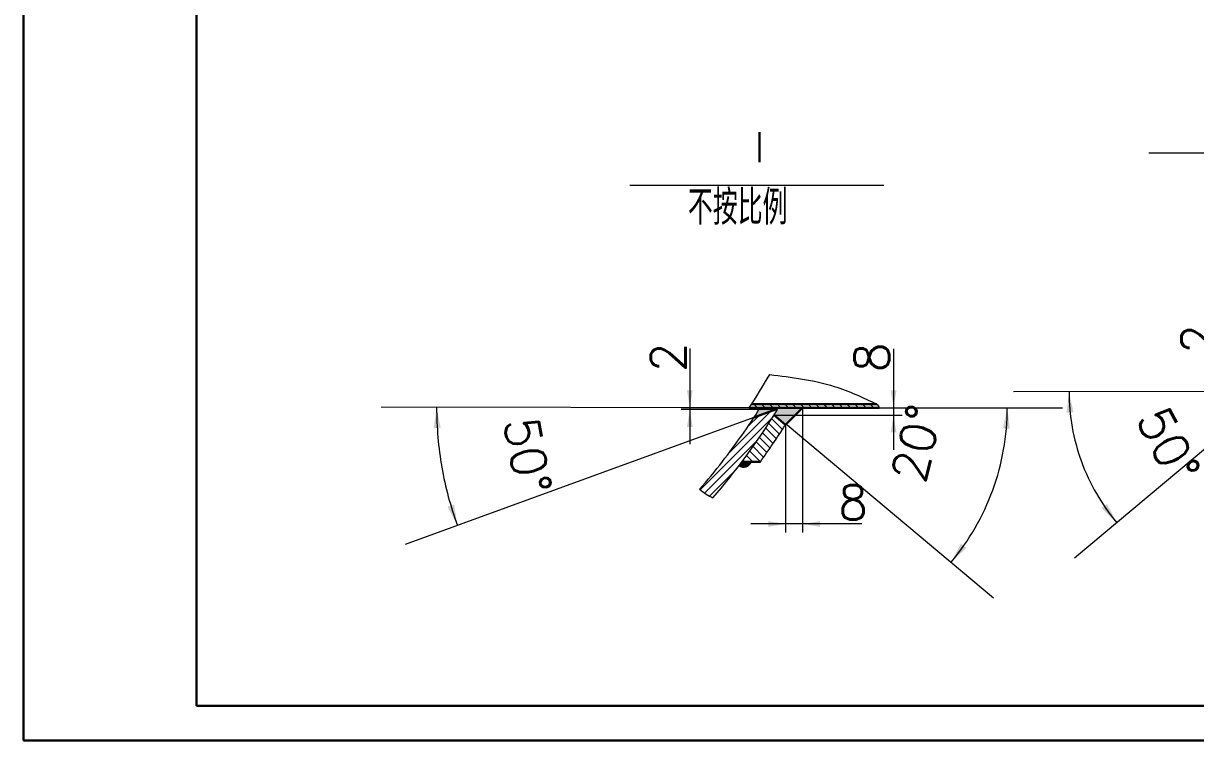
# Model space of a CAD drawing. Header units: millimetres. Extents: x 6 to 426, y 0 to 297.
# Drawn here: x 5.8 to 175.2, y 0 to 103.7 of the extents above; entities that cross this region are included whole.
import ezdxf

# ---------------------------------------------------------------- set-up
doc = ezdxf.new("R2010")
doc.units = ezdxf.units.MM
for name, color, linetype, lineweight in [('尺寸线', 3, 'Continuous', 15), ('文字层', 7, 'Continuous', 15), ('粗实线', 7, 'Continuous', 30), ('细实线', 7, 'Continuous', 15)]:
    doc.layers.add(name, color=color, linetype=linetype, lineweight=lineweight)
doc.styles.get("Standard").update_dxf_attribs({"font": 'txt.shx', "bigfont": 'gbcbig.shx'})
doc.dimstyles.new('ISO-25$0', dxfattribs={"dimtxt": 5, "dimasz": 2.5, "dimexe": 1.25, "dimexo": 0, "dimtad": 1, "dimdec": 0, "dimdsep": 46, "dimtxsty": 'Standard', "dimcen": 2.5, "dimdle": 5, "dimadec": 0, "dimazin": 0, "dimtfac": 1, "dimtdec": 0, "dimtmove": 0, "dimatfit": 2, "dimfxl": 0, "dimtolj": 1, "dimarcsym": 0})
doc.dimstyles.new('ISO-25$2', dxfattribs={"dimtxt": 5, "dimasz": 3, "dimexe": 8, "dimexo": 0, "dimgap": 10, "dimtad": 1, "dimdec": 0, "dimtxsty": 'Standard', "dimcen": 2.5, "dimdle": 6, "dimclrd": 256, "dimclre": 256, "dimclrt": 256, "dimadec": 0, "dimazin": 0, "dimtfac": 1, "dimtdec": 0, "dimtmove": 0, "dimatfit": 3, "dimfxl": 0, "dimtolj": 1, "dimarcsym": 0})

# ---------------------------------------------------------------- blocks, each defined once
blk = doc.blocks.new('*X14')
at = {"layer": '尺寸线', "linetype": 'Continuous'}
for points in [[(156.91, 50.44), (157.57, 47.47), (156.57, 47.4)], [(163.82, 31.52), (162.41, 34.21), (161.6, 33.63)]]:
    blk.add_hatch(color=256, dxfattribs=at).paths.add_polyline_path(points, flags=0)
for p, q in [((184.13, 50.49), (148.91, 50.43)), ((183.85, 48.32), (157.69, 26.38))]:
    blk.add_line(p, q, dxfattribs=at)
for start, end in [(180.0988, 200.0494), (200.0494, 220)]:
    blk.add_arc((186.44, 50.49), 29.52, start, end, dxfattribs=at)
at = {"layer": '尺寸线', "insert": (171.28, 42.74), "char_height": 5, "width": 16.4286, "attachment_point": 5, "rotation": 297.098}
blk.add_mtext('50%%D', dxfattribs=at)
blk = doc.blocks.new('*X15')
at = {"layer": '尺寸线', "linetype": 'Continuous'}
for points in [[(178.78, 50.49), (179.19, 52.99), (178.36, 52.99)], [(178.78, 50.09), (179.19, 47.59), (178.36, 47.59)]]:
    blk.add_hatch(color=0, dxfattribs=at).paths.add_polyline_path(points, flags=0)
at = {"layer": '尺寸线', "color": 0, "linetype": 'Continuous'}
for p, q in [((178.78, 59.32), (178.78, 45.09)), ((184.13, 50.49), (177.53, 50.49)), ((185.96, 50.09), (177.53, 50.09))]:
    blk.add_line(p, q, dxfattribs=at)
at = {"layer": '尺寸线', "color": 0, "insert": (175.65, 58.07), "char_height": 5, "width": 10, "attachment_point": 5, "rotation": 90}
blk.add_mtext('2', dxfattribs=at)
blk = doc.blocks.new('*X19')
at = {"layer": '尺寸线', "linetype": 'Continuous'}
for points in [[(65.54, 48.2), (66.13, 45.22), (65.13, 45.17)], [(68.54, 31.13), (68.08, 34.13), (67.12, 33.83)]]:
    blk.add_hatch(color=256, dxfattribs=at).paths.add_polyline_path(points, flags=0)
for p, q in [((112.31, 48.13), (57.54, 48.21)), ((111.4, 46.73), (61.02, 28.39))]:
    blk.add_line(p, q, dxfattribs=at)
for start, end in [(179.9088, 189.9544), (189.9544, 200)]:
    blk.add_arc((115.24, 48.12), 49.69, start, end, dxfattribs=at)
at = {"layer": '尺寸线', "insert": (78.69, 41.2), "char_height": 5, "width": 16.4286, "attachment_point": 5, "rotation": 280.7295}
blk.add_mtext('50%%D', dxfattribs=at)
blk = doc.blocks.new('*X20')
at = {"layer": '尺寸线', "linetype": 'Continuous'}
for points in [[(102.13, 48.13), (102.55, 50.63), (101.72, 50.63)], [(102.13, 47.86), (102.55, 45.36), (101.72, 45.36)]]:
    blk.add_hatch(color=0, dxfattribs=at).paths.add_polyline_path(points, flags=0)
at = {"layer": '尺寸线', "color": 0, "linetype": 'Continuous'}
for p, q in [((102.13, 56.67), (102.13, 42.86)), ((112.31, 48.13), (100.88, 48.13)), ((114.51, 47.86), (100.88, 47.86))]:
    blk.add_line(p, q, dxfattribs=at)
at = {"layer": '尺寸线', "color": 0, "insert": (99.01, 55.42), "char_height": 5, "width": 10, "attachment_point": 5, "rotation": 90}
blk.add_mtext('2', dxfattribs=at)
blk = doc.blocks.new('*X21')
at = {"layer": '尺寸线', "linetype": 'Continuous'}
for points in [[(115.96, 31.33), (113.46, 30.92), (113.46, 31.75)], [(118.43, 31.33), (120.93, 30.92), (120.93, 31.75)]]:
    blk.add_hatch(color=0, dxfattribs=at).paths.add_polyline_path(points, flags=0)
at = {"layer": '尺寸线', "color": 0, "linetype": 'Continuous'}
for p, q in [((118.43, 48.12), (118.43, 30.08)), ((115.96, 45.67), (115.96, 30.08)), ((126.97, 31.33), (110.96, 31.33))]:
    blk.add_line(p, q, dxfattribs=at)
at = {"layer": '尺寸线', "color": 0, "insert": (125.72, 34.46), "char_height": 5, "width": 10, "attachment_point": 5}
blk.add_mtext('8', dxfattribs=at)
blk = doc.blocks.new('*X22')
at = {"layer": '尺寸线', "linetype": 'Continuous'}
for points in [[(148, 48.12), (147.37, 45.15), (148.37, 45.08)], [(139.87, 25.79), (141.3, 28.48), (142.11, 27.89)]]:
    blk.add_hatch(color=256, dxfattribs=at).paths.add_polyline_path(points, flags=0)
for p, q in [((119.46, 48.12), (156, 48.12)), ((116.18, 45.67), (146, 20.65))]:
    blk.add_line(p, q, dxfattribs=at)
for start, end in [(340.0027, 0), (320.0054, 340.0027)]:
    blk.add_arc((113.26, 48.12), 34.74, start, end, dxfattribs=at)
at = {"layer": '尺寸线', "insert": (134.9, 42.99), "char_height": 5, "width": 17.1429, "attachment_point": 5, "rotation": 76.6685}
blk.add_mtext('20%%D', dxfattribs=at)
blk = doc.blocks.new('*X23')
at = {"layer": '尺寸线', "linetype": 'Continuous'}
for points in [[(131.57, 48.12), (131.98, 50.62), (131.15, 50.62)], [(131.57, 47.06), (131.98, 44.56), (131.15, 44.56)]]:
    blk.add_hatch(color=0, dxfattribs=at).paths.add_polyline_path(points, flags=0)
at = {"layer": '尺寸线', "color": 0, "linetype": 'Continuous'}
for p, q in [((131.57, 56.66), (131.57, 42.06)), ((118.43, 48.12), (132.82, 48.12)), ((114.32, 47.06), (132.82, 47.06))]:
    blk.add_line(p, q, dxfattribs=at)
at = {"layer": '尺寸线', "color": 0, "insert": (128.44, 55.41), "char_height": 5, "width": 10, "attachment_point": 5, "rotation": 90}
blk.add_mtext('8', dxfattribs=at)
blk = doc.blocks.new('*X24')
at = {"layer": '细实线'}
for p, q in [((5204.9, 48.12), (5204.93, 48.09)), ((5205.52, 48.62), (5206.05, 48.09)), ((5206.64, 48.62), (5207.17, 48.09)), ((5207.77, 48.62), (5208.3, 48.09)), ((5208.89, 48.62), (5209.42, 48.09)), ((5210.01, 48.62), (5210.55, 48.09)), ((5211.13, 48.62), (5211.67, 48.09)), ((5212.26, 48.62), (5212.79, 48.09)), ((5213.38, 48.62), (5213.91, 48.09)), ((5214.5, 48.62), (5215.04, 48.09)), ((5215.62, 48.62), (5216.16, 48.09)), ((5216.75, 48.62), (5217.28, 48.09)), ((5217.87, 48.62), (5218.4, 48.09)), ((5218.99, 48.62), (5219.53, 48.09)), ((5220.11, 48.62), (5220.65, 48.09)), ((5221.24, 48.62), (5221.77, 48.09)), ((5222.36, 48.62), (5222.89, 48.09))]:
    blk.add_line(p, q, dxfattribs=at)

msp = doc.modelspace()

# ---------------------------------------------------------------- hatches: boundary and pattern name
at = {"layer": '细实线'}
h = msp.add_hatch(dxfattribs=at)
h.set_pattern_fill('ANSI31', color=256, scale=0.25, style=0)
edge = h.paths.add_edge_path(flags=0)
edge.add_spline(control_points=[(109.67, 40.32), (111.26, 42.45), (112.81, 44.7), (114.32, 47.06)], knot_values=[0, 0, 0, 0, 8.183092, 8.183092, 8.183092, 8.183092], weights=[1, 1, 1, 1], degree=3, periodic=0)
edge.add_spline(control_points=[(114.32, 47.06), (114.49, 47.32), (114.65, 47.59), (114.82, 47.86)], knot_values=[0, 0, 0, 0, 0.946235, 0.946235, 0.946235, 0.946235], weights=[1, 1, 1, 1], degree=3, periodic=0)
edge.add_line((114.82, 47.86), (114.51, 47.86))
edge.add_line((114.51, 47.86), (111.4, 46.73))
edge.add_spline(control_points=[(111.4, 46.73), (109.93, 44.5), (108.41, 42.38), (105.77, 38.97), (104.66, 37.62), (103.54, 36.34)], knot_values=[0, 0, 0, 0, 7.660875, 7.660875, 13.037662, 13.037662, 13.037662, 13.037662], weights=[1, 1, 1, 1, 1, 1], degree=3, periodic=0)
edge.add_spline(control_points=[(103.54, 36.34), (104.14, 35.85), (104.79, 35.43), (105.48, 35.11)], knot_values=[0, 0, 0, 0, 2.30043, 2.30043, 2.30043, 2.30043], weights=[1, 1, 1, 1], degree=3, periodic=0)
edge.add_spline(control_points=[(105.48, 35.11), (106.76, 36.59), (108.01, 38.14), (109.24, 39.76)], knot_values=[0, 0, 0, 0, 5.980311, 5.980311, 5.980311, 5.980311], weights=[1, 1, 1, 1], degree=3, periodic=0)
edge.add_spline(control_points=[(109.24, 39.76), (109.39, 39.95), (109.53, 40.13), (109.67, 40.32)], knot_values=[0, 0, 0, 0, 0.707803, 0.707803, 0.707803, 0.707803], weights=[1, 1, 1, 1], degree=3, periodic=0)
h = msp.add_hatch(color=256, dxfattribs=at)
edge = h.paths.add_edge_path(flags=0)
edge.add_line((118.43, 48.12), (114.99, 48.12))
edge.add_line((114.99, 48.12), (112.31, 48.13))
edge.add_spline(control_points=[(112.31, 48.13), (112.01, 47.65), (111.7, 47.19), (111.4, 46.73)], knot_values=[0, 0, 0, 0, 1.671965, 1.671965, 1.671965, 1.671965], weights=[1, 1, 1, 1], degree=3, periodic=0)
edge.add_line((111.4, 46.73), (114.51, 47.86))
edge.add_line((114.51, 47.86), (114.82, 47.86))
edge.add_spline(control_points=[(114.82, 47.86), (114.65, 47.59), (114.49, 47.32), (114.32, 47.06)], knot_values=[0, 0, 0, 0, 0.946235, 0.946235, 0.946235, 0.946235], weights=[1, 1, 1, 1], degree=3, periodic=0)
edge.add_line((114.32, 47.06), (115.96, 45.67))
edge.add_line((115.96, 45.67), (118.43, 48.12))
h = msp.add_hatch(dxfattribs=at)
h.set_pattern_fill('ANSI31', color=256, scale=0.25, angle=270, style=0)
edge = h.paths.add_edge_path(flags=0)
edge.add_spline(control_points=[(115.96, 45.67), (115.36, 44.73), (114.75, 43.81), (113.53, 42.02), (112.93, 41.16), (112.32, 40.32)], knot_values=[0, 0, 0, 0, 3.298025, 3.298025, 6.474967, 6.474967, 6.474967, 6.474967], weights=[1, 1, 1, 1, 1, 1], degree=3, periodic=0)
edge.add_line((115.96, 45.67), (114.32, 47.06))
edge.add_spline(control_points=[(114.32, 47.06), (112.81, 44.7), (111.26, 42.45), (109.67, 40.32)], knot_values=[0, 0, 0, 0, 8.183092, 8.183092, 8.183092, 8.183092], weights=[1, 1, 1, 1], degree=3, periodic=0)
edge.add_line((109.67, 40.32), (112.32, 40.32))
h = msp.add_hatch(color=256, dxfattribs=at)
edge = h.paths.add_edge_path(flags=0)
edge.add_line((110.99, 40.32), (109.67, 40.32))
edge.add_spline(control_points=[(109.67, 40.32), (109.53, 40.13), (109.39, 39.95), (109.24, 39.76)], knot_values=[0, 0, 0, 0, 0.707803, 0.707803, 0.707803, 0.707803], weights=[1, 1, 1, 1], degree=3, periodic=0)
edge.add_arc((109.92, 40.64), 1.11, 232.4226, 343.4666)

# ---------------------------------------------------------------- linework, layer by layer
at = {"layer": '文字层'}
for p, q in [((168.43, 84.95), (205.12, 84.95)), ((93.45, 80.28), (130.14, 80.28))]:
    msp.add_line(p, q, dxfattribs=at)
at = {"layer": '粗实线'}
for p, q in [((5.85, 297.04), (5.85, 0.04)), ((30.85, 292.04), (30.85, 5.04)), ((112.29, 48.13), (110.72, 48.13)), ((112.65, 48.66), (111.07, 48.66)), ((114.51, 47.86), (111.4, 46.73)), ((112.31, 48.13), (114.99, 48.12)), ((116.98, 48.66), (112.65, 48.66)), ((114.82, 47.86), (114.51, 47.86)), ((119.24, 48.12), (114.99, 48.12)), ((115.96, 45.67), (118.43, 48.12)), ((129.15, 48.66), (116.98, 48.66)), ((129.49, 48.12), (119.24, 48.12)), ((115.96, 45.67), (114.32, 47.06)), ((109.67, 40.32), (112.32, 40.32)), ((420.85, 5.04), (30.85, 5.04)), ((5.85, 0.04), (425.85, 0.04))]:
    msp.add_line(p, q, dxfattribs=at)
at = {"layer": '细实线'}
msp.add_arc((109.92, 40.64), 1.11, 232.4226, 343.4666, dxfattribs=at)
for points in [[(110.72, 48.12), (111.72, 49.67), (112.71, 51.26), (113.67, 52.91)], [(105.48, 35.11), (108.76, 38.9), (111.88, 43.16), (114.82, 47.86)], [(129.15, 48.66), (129.28, 48.48), (129.4, 48.3), (129.5, 48.1)], [(103.54, 36.34), (104.14, 35.85), (104.79, 35.43), (105.48, 35.11)]]:
    msp.add_open_spline(points, degree=3, dxfattribs=at)
for points, knots in [([(113.67, 52.91), (116.84, 52.54), (122.23, 51.9), (127.13, 49.6), (129.15, 48.66)], [0, 0, 0, 0, 373.94086, 636.740595, 636.740595, 636.740595, 636.740595]), ([(103.54, 36.34), (104.66, 37.62), (105.77, 38.97), (108.73, 42.79), (110.55, 45.38), (112.31, 48.13)], [0, 0, 0, 0, 211.459092, 211.459092, 575.250511, 575.250511, 575.250511, 575.250511]), ([(112.32, 40.32), (112.93, 41.16), (113.53, 42.02), (114.75, 43.81), (115.36, 44.73), (115.96, 45.67)], [0, 0, 0, 0, 302.386099, 302.386099, 616.297038, 616.297038, 616.297038, 616.297038])]:
    msp.add_open_spline(points, degree=3, knots=knots, dxfattribs=at)

# ---------------------------------------------------------------- block references
msp.add_blockref('*X24', (-5094.15, 0.04), dxfattribs=at)

# ---------------------------------------------------------------- texts
at = {"layer": '文字层', "char_height": 5, "attachment_point": 1}
for s, insert, width in [('Ⅰ', (110.38, 88.11), 53.5163), ('不按比例', (101.85, 79.58), 82.6423)]:
    msp.add_mtext(s, dxfattribs=dict(at, insert=insert, width=width))

# ---------------------------------------------------------------- dimensions: what is measured, and where the dimension line sits
at = {"layer": '尺寸线'}
for base, p1, p2, text, picture, middle in [((178.78, 50.09), (184.13, 50.49), (185.96, 50.09), '2', '*X15', (178.78, 58.07)), ((102.13, 47.86), (112.31, 48.13), (114.51, 47.86), '2', '*X20', (102.13, 55.42)), ((131.57, 47.06), (118.43, 48.12), (114.32, 47.06), '8', '*X23', (131.57, 55.41))]:
    dim = msp.add_linear_dim(base=base, p1=p1, p2=p2, angle=270, text=text, dimstyle='ISO-25$0', override={"dimsah": 1}, dxfattribs=at)
    dim.commit()
    dim.dimension.update_dxf_attribs({"geometry": picture, "text_midpoint": middle, "dimtype": 160})
dim = msp.add_angular_dim_2l(base=(147.06, 40.11), line1=((116.18, 45.67), (114.53, 47.06)), line2=((119.46, 48.12), (115.2, 48.12)), text='20%%D', dimstyle='ISO-25$2', override={"dimtad": 1, "dimtih": 0, "dimtoh": 0, "dimsah": 1}, dxfattribs=at)
dim.commit()
dim.dimension.update_dxf_attribs({"geometry": '*X22', "text_midpoint": (134.9, 42.99)})
for base, line1, line2, picture, middle in [((160.16, 37.05), ((189.63, 50.5), (184.13, 50.49)), ((185.96, 50.09), (183.85, 48.32)), '*X14', (171.28, 42.74)), ((66.41, 38.87), ((114.51, 47.86), (111.4, 46.73)), ((112.31, 48.13), (114.99, 48.12)), '*X19', (78.69, 41.2))]:
    dim = msp.add_angular_dim_2l(base=base, line1=line1, line2=line2, text='50%%D', dimstyle='ISO-25$2', override={"dimtad": 1, "dimtih": 0, "dimtoh": 0, "dimsah": 1}, dxfattribs=at)
    dim.commit()
    dim.dimension.update_dxf_attribs({"geometry": picture, "text_midpoint": middle, "dimtype": 162})
dim = msp.add_linear_dim(base=(115.96, 31.33), p1=(118.43, 48.12), p2=(115.96, 45.67), text='8', dimstyle='ISO-25$0', override={"dimsah": 1}, dxfattribs=at)
dim.commit()
dim.dimension.update_dxf_attribs({"geometry": '*X21', "text_midpoint": (125.72, 31.33), "dimtype": 160})

doc.saveas('drawing.dxf')
